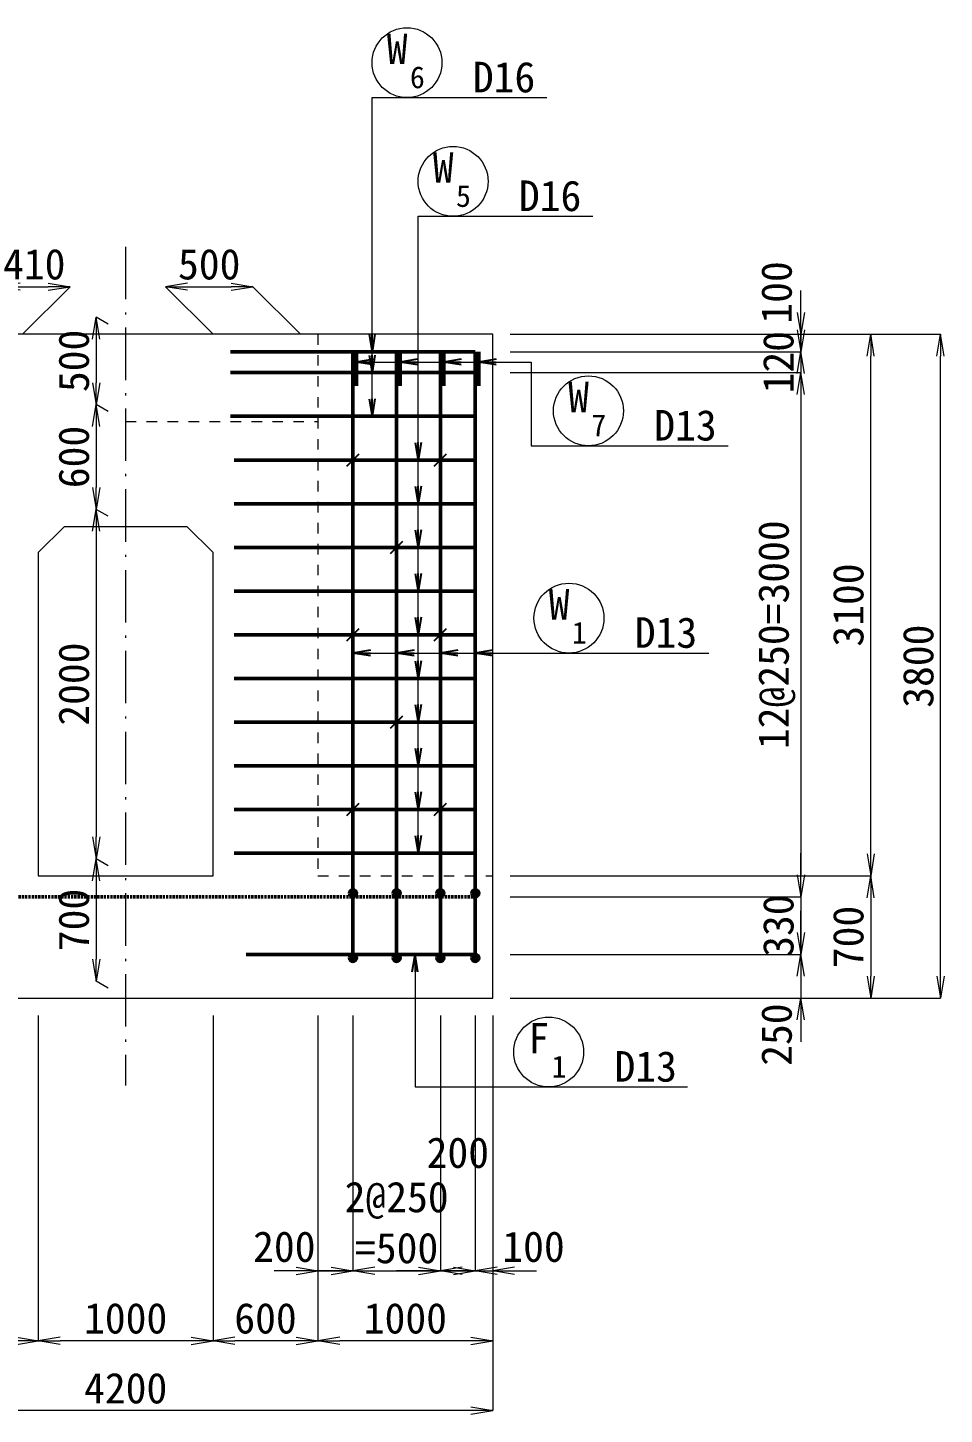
# Model space of a CAD drawing. Header units: millimetres. Extents: x 169470 to 758170, y -17820 to 11880.
# Drawn here: x 607255 to 612497, y -1757 to 6179 of the extents above; entities that cross this region are included whole.
import ezdxf
from ezdxf.enums import TextEntityAlignment as Align

# ---------------------------------------------------------------- set-up
doc = ezdxf.new("R2010")
doc.units = ezdxf.units.MM
doc.header["$LTSCALE"] = 50
doc.header["$PDSIZE"] = 300
for name, pattern in [('DASHED2', [0.375, 0.25, -0.125]), ('SXF_一点短鎖線', [9.25, 6, -1.5, 0.25, -1.5]), ('SXF_跳び破線', [12, 6, -6])]:
    doc.linetypes.add(name, pattern=pattern)
doc.layers.get('Defpoints').update_dxf_attribs({"color": 151})
for name, color, linetype, lineweight in [('D-BGD', 7, 'Continuous', 13), ('D-BMK', 2, 'SXF_一点短鎖線', 13), ('D-STR', 1, 'Continuous', 50), ('D-STR-DIM', 7, 'Continuous', 13), ('D-STR-HTXT', 7, 'Continuous', 13), ('D-STR-STR2', 6, 'Continuous', 25), ('D-STR-STR3', 4, 'Continuous', 25), ('D-STR-TXT', 7, 'Continuous', 13)]:
    doc.layers.add(name, color=color, linetype=linetype, lineweight=lineweight)
doc.styles.add('MS ゴシック', font='MS Gothic.ttf')
doc.styles.add('YOKO_GOTHIC', font='MS Gothic.ttf')
doc.dimstyles.new('DIM-50', dxfattribs={"dimscale": 50, "dimtxt": 3.5, "dimasz": 2.5, "dimexe": 0, "dimexo": 2, "dimgap": 0.8, "dimtad": 1, "dimdec": 0, "dimzin": 1, "dimdsep": 46, "dimtxsty": 'MS ゴシック', "dimblk": 'OPEN', "dimcen": 0.1, "dimclrd": 256, "dimclre": 256, "dimclrt": 256, "dimaunit": 1, "dimadec": 3, "dimazin": 0, "dimtfac": 1, "dimtdec": 0, "dimtix": 1, "dimtmove": 2, "dimatfit": 3, "dimldrblk": 'OPEN', "dimfxl": 1, "dimlwd": -1, "dimlwe": -1, "dimarcsym": 2})
doc.dimstyles.new('S50', dxfattribs={"dimscale": 50, "dimtxt": 3.5, "dimasz": 2, "dimexe": 1, "dimexo": 1, "dimgap": 1, "dimtad": 1, "dimdec": 0, "dimzin": 1, "dimdsep": 46, "dimtxsty": 'YOKO_GOTHIC', "dimblk": 'OPEN', "dimcen": 0, "dimclrd": 256, "dimclre": 256, "dimclrt": 256, "dimaunit": 1, "dimadec": 3, "dimazin": 0, "dimtfac": 1, "dimtdec": 0, "dimtix": 1, "dimtmove": 2, "dimatfit": 3, "dimldrblk": 'OPEN', "dimfxl": 1, "dimlwd": -1, "dimlwe": -1, "dimarcsym": 0})

# ---------------------------------------------------------------- blocks, each defined once
blk = doc.blocks.new('B')
at = {"layer": 'D-STR-STR2', "lineweight": 50}
for radius in [20, 10]:
    blk.add_circle((5866.7, 22812.3), radius, dxfattribs=at)
blk = doc.blocks.new('_Open')
at = {"color": 0, "linetype": 'ByBlock', "lineweight": -2}
for p, q in [((-1, 0.167), (0, 0)), ((-1, -0.167), (0, 0)), ((0, 0), (-1, 0))]:
    blk.add_line(p, q, dxfattribs=at)
blk = doc.blocks.new('*D250')
at = {"layer": 'D-STR-DIM', "ltscale": 1500, "transparency": 16777216}
for p, q in [((611676.6, 4549.4), (611676.6, 4674.4)), ((610015.1, 4424.4), (611676.6, 4424.4)), ((611676.6, 4424.4), (611676.6, 4324.4)), ((610015.1, 4324.4), (611676.6, 4324.4)), ((611676.6, 4199.4), (611676.6, 4074.4))]:
    blk.add_line(p, q, dxfattribs=at)
at = {"layer": 'Defpoints', "color": 0, "ltscale": 1500, "transparency": 16777216}
for p in [(609915.1, 4424.4), (609915.1, 4324.4), (611676.6, 4324.4)]:
    blk.add_point(p, dxfattribs=at)
at = {"layer": 'D-STR-DIM', "ltscale": 1500, "transparency": 16777216, "xscale": 125, "yscale": 125, "zscale": 125}
for p, rotation in [((611676.6, 4424.4), 270), ((611676.6, 4324.4), 90)]:
    blk.add_blockref('_Open', p, dxfattribs=dict(at, rotation=rotation))
at = {"layer": 'D-STR-DIM', "ltscale": 1500, "transparency": 16777216, "insert": (611539.1, 4663.5), "char_height": 175, "attachment_point": 5, "rotation": 90, "style": 'MS ゴシック'}
blk.add_mtext('100', dxfattribs=at)
blk = doc.blocks.new('*D251')
at = {"layer": 'D-STR-DIM', "ltscale": 1500, "transparency": 16777216}
for p, q in [((611676.6, 4449.4), (611676.6, 4574.4)), ((610015.1, 4324.4), (611676.6, 4324.4)), ((611676.6, 4324.4), (611676.6, 4204.4)), ((610015.1, 4204.4), (611676.6, 4204.4)), ((611676.6, 4079.4), (611676.6, 3954.4))]:
    blk.add_line(p, q, dxfattribs=at)
at = {"layer": 'Defpoints', "color": 0, "ltscale": 1500, "transparency": 16777216}
for p in [(609915.1, 4324.4), (609915.1, 4204.4), (611676.6, 4204.4)]:
    blk.add_point(p, dxfattribs=at)
at = {"layer": 'D-STR-DIM', "ltscale": 1500, "transparency": 16777216, "xscale": 125, "yscale": 125, "zscale": 125}
for p, rotation in [((611676.6, 4324.4), 270), ((611676.6, 4204.4), 90)]:
    blk.add_blockref('_Open', p, dxfattribs=dict(at, rotation=rotation))
at = {"layer": 'D-STR-DIM', "ltscale": 1500, "transparency": 16777216, "insert": (611549.1, 4264.4), "char_height": 175, "attachment_point": 5, "rotation": 90, "style": 'MS ゴシック'}
blk.add_mtext('120', dxfattribs=at)
blk = doc.blocks.new('*D252')
at = {"layer": 'D-STR-DIM', "ltscale": 1500, "transparency": 16777216}
for p, q in [((610015.1, 4204.4), (611676.6, 4204.4)), ((611676.6, 4079.4), (611676.6, 1329.4)), ((610015.1, 1204.4), (611676.6, 1204.4))]:
    blk.add_line(p, q, dxfattribs=at)
at = {"layer": 'Defpoints', "color": 0, "ltscale": 1500, "transparency": 16777216}
for p in [(609915.1, 4204.4), (609915.1, 1204.4), (611676.6, 1204.4)]:
    blk.add_point(p, dxfattribs=at)
at = {"layer": 'D-STR-DIM', "ltscale": 1500, "transparency": 16777216, "xscale": 125, "yscale": 125, "zscale": 125}
for p, rotation in [((611676.6, 4204.4), 90), ((611676.6, 1204.4), 270)]:
    blk.add_blockref('_Open', p, dxfattribs=dict(at, rotation=rotation))
at = {"layer": 'D-STR-DIM', "ltscale": 1500, "transparency": 16777216, "insert": (611539.8, 2704.4), "char_height": 175, "attachment_point": 5, "rotation": 90, "style": 'MS ゴシック'}
blk.add_mtext('12@250=3000', dxfattribs=at)
blk = doc.blocks.new('*D253')
at = {"layer": 'D-STR-DIM', "ltscale": 1500, "transparency": 16777216}
for p, q in [((611676.6, 1329.4), (611676.6, 1454.4)), ((610015.1, 1204.4), (611676.6, 1204.4)), ((611676.6, 1204.4), (611676.6, 874.4)), ((610015.1, 874.4), (611676.6, 874.4)), ((611676.6, 749.4), (611676.6, 624.4))]:
    blk.add_line(p, q, dxfattribs=at)
at = {"layer": 'Defpoints', "color": 0, "ltscale": 1500, "transparency": 16777216}
for p in [(609915.1, 1204.4), (609915.1, 874.4), (611676.6, 874.4)]:
    blk.add_point(p, dxfattribs=at)
at = {"layer": 'D-STR-DIM', "ltscale": 1500, "transparency": 16777216, "xscale": 125, "yscale": 125, "zscale": 125}
for p, rotation in [((611676.6, 1204.4), 270), ((611676.6, 874.4), 90)]:
    blk.add_blockref('_Open', p, dxfattribs=dict(at, rotation=rotation))
at = {"layer": 'D-STR-DIM', "ltscale": 1500, "transparency": 16777216, "insert": (611549.1, 1039.4), "char_height": 175, "attachment_point": 5, "rotation": 90, "style": 'MS ゴシック'}
blk.add_mtext('330', dxfattribs=at)
blk = doc.blocks.new('*D254')
at = {"layer": 'D-STR-DIM', "ltscale": 1500, "transparency": 16777216}
for p, q in [((611676.6, 999.4), (611676.6, 1124.4)), ((610015.1, 874.4), (611676.6, 874.4)), ((611676.6, 874.4), (611676.6, 624.4)), ((610015.1, 624.4), (611676.6, 624.4)), ((611676.6, 499.4), (611676.6, 374.4))]:
    blk.add_line(p, q, dxfattribs=at)
at = {"layer": 'Defpoints', "color": 0, "ltscale": 1500, "transparency": 16777216}
for p in [(609915.1, 874.4), (609915.1, 624.4), (611676.6, 624.4)]:
    blk.add_point(p, dxfattribs=at)
at = {"layer": 'D-STR-DIM', "ltscale": 1500, "transparency": 16777216, "xscale": 125, "yscale": 125, "zscale": 125}
for p, rotation in [((611676.6, 874.4), 270), ((611676.6, 624.4), 90)]:
    blk.add_blockref('_Open', p, dxfattribs=dict(at, rotation=rotation))
at = {"layer": 'D-STR-DIM', "ltscale": 1500, "transparency": 16777216, "insert": (611539.1, 415.5), "char_height": 175, "attachment_point": 5, "rotation": 90, "style": 'MS ゴシック'}
blk.add_mtext('250', dxfattribs=at)
blk = doc.blocks.new('*D255')
at = {"layer": 'D-STR-DIM', "ltscale": 1500, "transparency": 16777216}
for p, q in [((610015.1, 4424.4), (612076.6, 4424.4)), ((612076.6, 1449.4), (612076.6, 4299.4)), ((610015.1, 1324.4), (612076.6, 1324.4))]:
    blk.add_line(p, q, dxfattribs=at)
at = {"layer": 'Defpoints', "color": 0, "ltscale": 1500, "transparency": 16777216}
for p in [(609915.1, 4424.4), (612076.6, 4424.4), (609915.1, 1324.4)]:
    blk.add_point(p, dxfattribs=at)
at = {"layer": 'D-STR-DIM', "ltscale": 1500, "transparency": 16777216, "xscale": 125, "yscale": 125, "zscale": 125}
for p, rotation in [((612076.6, 4424.4), 90), ((612076.6, 1324.4), 270)]:
    blk.add_blockref('_Open', p, dxfattribs=dict(at, rotation=rotation))
at = {"layer": 'D-STR-DIM', "ltscale": 1500, "transparency": 16777216, "insert": (611949.1, 2874.4), "char_height": 175, "attachment_point": 5, "rotation": 90, "style": 'MS ゴシック'}
blk.add_mtext('3100', dxfattribs=at)
blk = doc.blocks.new('*D256')
at = {"layer": 'D-STR-DIM', "ltscale": 1500, "transparency": 16777216}
for p, q in [((610015.1, 1324.4), (612076.6, 1324.4)), ((612076.6, 1199.4), (612076.6, 749.4)), ((610015.1, 624.4), (612076.6, 624.4))]:
    blk.add_line(p, q, dxfattribs=at)
at = {"layer": 'Defpoints', "color": 0, "ltscale": 1500, "transparency": 16777216}
for p in [(609915.1, 1324.4), (609915.1, 624.4), (612076.6, 624.4)]:
    blk.add_point(p, dxfattribs=at)
at = {"layer": 'D-STR-DIM', "ltscale": 1500, "transparency": 16777216, "xscale": 125, "yscale": 125, "zscale": 125}
for p, rotation in [((612076.6, 1324.4), 90), ((612076.6, 624.4), 270)]:
    blk.add_blockref('_Open', p, dxfattribs=dict(at, rotation=rotation))
at = {"layer": 'D-STR-DIM', "ltscale": 1500, "transparency": 16777216, "insert": (611949.1, 974.4), "char_height": 175, "attachment_point": 5, "rotation": 90, "style": 'MS ゴシック'}
blk.add_mtext('700', dxfattribs=at)
blk = doc.blocks.new('*D257')
at = {"layer": 'D-STR-DIM', "ltscale": 1500, "transparency": 16777216}
for p, q in [((610015.1, 4424.4), (612476.6, 4424.4)), ((612476.6, 749.4), (612476.6, 4299.4)), ((610015.1, 624.4), (612476.6, 624.4))]:
    blk.add_line(p, q, dxfattribs=at)
at = {"layer": 'Defpoints', "color": 0, "ltscale": 1500, "transparency": 16777216}
for p in [(609915.1, 4424.4), (612476.6, 4424.4), (609915.1, 624.4)]:
    blk.add_point(p, dxfattribs=at)
at = {"layer": 'D-STR-DIM', "ltscale": 1500, "transparency": 16777216, "xscale": 125, "yscale": 125, "zscale": 125}
for p, rotation in [((612476.6, 4424.4), 90), ((612476.6, 624.4), 270)]:
    blk.add_blockref('_Open', p, dxfattribs=dict(at, rotation=rotation))
at = {"layer": 'D-STR-DIM', "ltscale": 1500, "transparency": 16777216, "insert": (612349.1, 2524.4), "char_height": 175, "attachment_point": 5, "rotation": 90, "style": 'MS ゴシック'}
blk.add_mtext('3800', dxfattribs=at)
blk = doc.blocks.new('*D262')
at = {"layer": 'D-STR-DIM', "ltscale": 1500, "transparency": 16777216}
for p, q in [((608915.1, 524.4), (608915.1, -936.6)), ((609115.1, 524.4), (609115.1, -936.6)), ((608790.1, -936.6), (608665.1, -936.6)), ((608915.1, -936.6), (609115.1, -936.6)), ((609240.1, -936.6), (609365.1, -936.6))]:
    blk.add_line(p, q, dxfattribs=at)
at = {"layer": 'Defpoints', "color": 0, "ltscale": 1500, "transparency": 16777216}
for p in [(608915.1, 624.4), (609115.1, 624.4), (609115.1, -936.6)]:
    blk.add_point(p, dxfattribs=at)
at = {"layer": 'D-STR-DIM', "ltscale": 1500, "transparency": 16777216, "xscale": 125, "yscale": 125, "zscale": 125}
blk.add_blockref('_Open', (608915.1, -936.6), dxfattribs=at)
at = {"layer": 'D-STR-DIM', "ltscale": 1500, "transparency": 16777216, "xscale": 125, "yscale": 125, "zscale": 125, "rotation": 180}
blk.add_blockref('_Open', (609115.1, -936.6), dxfattribs=at)
at = {"layer": 'D-STR-DIM', "ltscale": 1500, "transparency": 16777216, "insert": (608722.6, -799.1), "char_height": 175, "attachment_point": 5, "style": 'MS ゴシック'}
blk.add_mtext('200', dxfattribs=at)
blk = doc.blocks.new('*D263')
at = {"layer": 'D-STR-DIM', "ltscale": 1500, "transparency": 16777216}
for p, q in [((609115.1, 524.4), (609115.1, -936.6)), ((609615.1, 524.4), (609615.1, -936.6)), ((608990.1, -936.6), (608865.1, -936.6)), ((609115.1, -936.6), (609615.1, -936.6)), ((609740.1, -936.6), (609865.1, -936.6))]:
    blk.add_line(p, q, dxfattribs=at)
at = {"layer": 'Defpoints', "color": 0, "ltscale": 1500, "transparency": 16777216}
for p in [(609115.1, 624.4), (609615.1, 624.4), (609615.1, -936.6)]:
    blk.add_point(p, dxfattribs=at)
at = {"layer": 'D-STR-DIM', "ltscale": 1500, "transparency": 16777216, "xscale": 125, "yscale": 125, "zscale": 125}
blk.add_blockref('_Open', (609115.1, -936.6), dxfattribs=at)
at = {"layer": 'D-STR-DIM', "ltscale": 1500, "transparency": 16777216, "xscale": 125, "yscale": 125, "zscale": 125, "rotation": 180}
blk.add_blockref('_Open', (609615.1, -936.6), dxfattribs=at)
at = {"layer": 'D-STR-DIM', "ltscale": 1500, "transparency": 16777216, "insert": (609365.1, -661), "char_height": 175, "attachment_point": 5, "style": 'MS ゴシック'}
blk.add_mtext('2@250\\P=500', dxfattribs=at)
blk = doc.blocks.new('*D264')
at = {"layer": 'D-STR-DIM', "ltscale": 1500, "transparency": 16777216}
for p, q in [((609615.1, 524.4), (609615.1, -936.6)), ((609815.1, 524.4), (609815.1, -936.6)), ((609490.1, -936.6), (609365.1, -936.6)), ((609615.1, -936.6), (609815.1, -936.6)), ((609940.1, -936.6), (610065.1, -936.6))]:
    blk.add_line(p, q, dxfattribs=at)
at = {"layer": 'Defpoints', "color": 0, "ltscale": 1500, "transparency": 16777216}
for p in [(609615.1, 624.4), (609815.1, 624.4), (609815.1, -936.6)]:
    blk.add_point(p, dxfattribs=at)
at = {"layer": 'D-STR-DIM', "ltscale": 1500, "transparency": 16777216, "xscale": 125, "yscale": 125, "zscale": 125}
blk.add_blockref('_Open', (609615.1, -936.6), dxfattribs=at)
at = {"layer": 'D-STR-DIM', "ltscale": 1500, "transparency": 16777216, "xscale": 125, "yscale": 125, "zscale": 125, "rotation": 180}
blk.add_blockref('_Open', (609815.1, -936.6), dxfattribs=at)
at = {"layer": 'D-STR-DIM', "ltscale": 1500, "transparency": 16777216, "insert": (609715.1, -261.1), "char_height": 175, "attachment_point": 5, "style": 'MS ゴシック'}
blk.add_mtext('200', dxfattribs=at)
blk = doc.blocks.new('*D1807')
at = {"layer": 'D-STR-DIM', "ltscale": 1500, "transparency": 16777216}
for p, q in [((609815.1, 524.4), (609815.1, -936.6)), ((609915.1, 524.4), (609915.1, -936.6)), ((609690.1, -936.6), (609565.1, -936.6)), ((609815.1, -936.6), (609915.1, -936.6)), ((610040.1, -936.6), (610165.1, -936.6))]:
    blk.add_line(p, q, dxfattribs=at)
at = {"layer": 'Defpoints', "color": 0, "ltscale": 1500, "transparency": 16777216}
for p in [(609815.1, 624.4), (609915.1, 624.4), (609915.1, -936.6)]:
    blk.add_point(p, dxfattribs=at)
at = {"layer": 'D-STR-DIM', "ltscale": 1500, "transparency": 16777216, "xscale": 125, "yscale": 125, "zscale": 125}
blk.add_blockref('_Open', (609815.1, -936.6), dxfattribs=at)
at = {"layer": 'D-STR-DIM', "ltscale": 1500, "transparency": 16777216, "xscale": 125, "yscale": 125, "zscale": 125, "rotation": 180}
blk.add_blockref('_Open', (609915.1, -936.6), dxfattribs=at)
at = {"layer": 'D-STR-DIM', "ltscale": 1500, "transparency": 16777216, "insert": (610148.1, -799.1), "char_height": 175, "attachment_point": 5, "style": 'MS ゴシック'}
blk.add_mtext('100', dxfattribs=at)
blk = doc.blocks.new('*D265')
at = {"layer": 'D-STR-DIM', "ltscale": 1500, "transparency": 16777216}
for p, q in [((608915.1, 524.4), (608915.1, -1336.6)), ((609915.1, 524.4), (609915.1, -1336.6)), ((609790.1, -1336.6), (609040.1, -1336.6))]:
    blk.add_line(p, q, dxfattribs=at)
at = {"layer": 'Defpoints', "color": 0, "ltscale": 1500, "transparency": 16777216}
for p in [(608915.1, 624.4), (609915.1, 624.4), (608915.1, -1336.6)]:
    blk.add_point(p, dxfattribs=at)
at = {"layer": 'D-STR-DIM', "ltscale": 1500, "transparency": 16777216, "xscale": 125, "yscale": 125, "zscale": 125, "rotation": 180}
blk.add_blockref('_Open', (608915.1, -1336.6), dxfattribs=at)
at = {"layer": 'D-STR-DIM', "ltscale": 1500, "transparency": 16777216, "xscale": 125, "yscale": 125, "zscale": 125}
blk.add_blockref('_Open', (609915.1, -1336.6), dxfattribs=at)
at = {"layer": 'D-STR-DIM', "ltscale": 1500, "transparency": 16777216, "insert": (609415.1, -1209.1), "char_height": 175, "attachment_point": 5, "style": 'MS ゴシック'}
blk.add_mtext('1000', dxfattribs=at)
blk = doc.blocks.new('*D266')
at = {"layer": 'D-STR-DIM', "ltscale": 1500, "transparency": 16777216}
for p, q in [((605715.1, 524.4), (605715.1, -1736.6)), ((609915.1, 524.4), (609915.1, -1736.6)), ((609790.1, -1736.6), (605840.1, -1736.6))]:
    blk.add_line(p, q, dxfattribs=at)
at = {"layer": 'Defpoints', "color": 0, "ltscale": 1500, "transparency": 16777216}
for p in [(605715.1, 624.4), (609915.1, 624.4), (605715.1, -1736.6)]:
    blk.add_point(p, dxfattribs=at)
at = {"layer": 'D-STR-DIM', "ltscale": 1500, "transparency": 16777216, "xscale": 125, "yscale": 125, "zscale": 125, "rotation": 180}
blk.add_blockref('_Open', (605715.1, -1736.6), dxfattribs=at)
at = {"layer": 'D-STR-DIM', "ltscale": 1500, "transparency": 16777216, "xscale": 125, "yscale": 125, "zscale": 125}
blk.add_blockref('_Open', (609915.1, -1736.6), dxfattribs=at)
at = {"layer": 'D-STR-DIM', "ltscale": 1500, "transparency": 16777216, "insert": (607815.1, -1609.1), "char_height": 175, "attachment_point": 5, "style": 'MS ゴシック'}
blk.add_mtext('4200', dxfattribs=at)
blk = doc.blocks.new('*D267')
at = {"layer": 'D-STR-DIM', "ltscale": 1500, "transparency": 16777216}
for p, q in [((608315.1, 524.4), (608315.1, -1336.6)), ((608915.1, 524.4), (608915.1, -1336.6)), ((608790.1, -1336.6), (608440.1, -1336.6))]:
    blk.add_line(p, q, dxfattribs=at)
at = {"layer": 'Defpoints', "color": 0, "ltscale": 1500, "transparency": 16777216}
for p in [(608315.1, 624.4), (608915.1, 624.4), (608315.1, -1336.6)]:
    blk.add_point(p, dxfattribs=at)
at = {"layer": 'D-STR-DIM', "ltscale": 1500, "transparency": 16777216, "xscale": 125, "yscale": 125, "zscale": 125, "rotation": 180}
blk.add_blockref('_Open', (608315.1, -1336.6), dxfattribs=at)
at = {"layer": 'D-STR-DIM', "ltscale": 1500, "transparency": 16777216, "xscale": 125, "yscale": 125, "zscale": 125}
blk.add_blockref('_Open', (608915.1, -1336.6), dxfattribs=at)
at = {"layer": 'D-STR-DIM', "ltscale": 1500, "transparency": 16777216, "insert": (608615.1, -1209.1), "char_height": 175, "attachment_point": 5, "style": 'MS ゴシック'}
blk.add_mtext('600', dxfattribs=at)
blk = doc.blocks.new('*D268')
at = {"layer": 'D-STR-DIM', "ltscale": 1500, "transparency": 16777216}
for p, q in [((607315.1, 524.4), (607315.1, -1336.6)), ((608315.1, 524.4), (608315.1, -1336.6)), ((608190.1, -1336.6), (607440.1, -1336.6))]:
    blk.add_line(p, q, dxfattribs=at)
at = {"layer": 'Defpoints', "color": 0, "ltscale": 1500, "transparency": 16777216}
for p in [(607315.1, 624.4), (608315.1, 624.4), (607315.1, -1336.6)]:
    blk.add_point(p, dxfattribs=at)
at = {"layer": 'D-STR-DIM', "ltscale": 1500, "transparency": 16777216, "xscale": 125, "yscale": 125, "zscale": 125, "rotation": 180}
blk.add_blockref('_Open', (607315.1, -1336.6), dxfattribs=at)
at = {"layer": 'D-STR-DIM', "ltscale": 1500, "transparency": 16777216, "xscale": 125, "yscale": 125, "zscale": 125}
blk.add_blockref('_Open', (608315.1, -1336.6), dxfattribs=at)
at = {"layer": 'D-STR-DIM', "ltscale": 1500, "transparency": 16777216, "insert": (607815.1, -1209.1), "char_height": 175, "attachment_point": 5, "style": 'MS ゴシック'}
blk.add_mtext('1000', dxfattribs=at)
blk = doc.blocks.new('*D269')
at = {"layer": 'D-STR-DIM', "ltscale": 1500, "transparency": 16777216}
for p, q in [((606715.1, 524.4), (606715.1, -1336.6)), ((607315.1, 524.4), (607315.1, -1336.6)), ((607190.1, -1336.6), (606840.1, -1336.6))]:
    blk.add_line(p, q, dxfattribs=at)
at = {"layer": 'Defpoints', "color": 0, "ltscale": 1500, "transparency": 16777216}
for p in [(606715.1, 624.4), (607315.1, 624.4), (606715.1, -1336.6)]:
    blk.add_point(p, dxfattribs=at)
at = {"layer": 'D-STR-DIM', "ltscale": 1500, "transparency": 16777216, "xscale": 125, "yscale": 125, "zscale": 125, "rotation": 180}
blk.add_blockref('_Open', (606715.1, -1336.6), dxfattribs=at)
at = {"layer": 'D-STR-DIM', "ltscale": 1500, "transparency": 16777216, "xscale": 125, "yscale": 125, "zscale": 125}
blk.add_blockref('_Open', (607315.1, -1336.6), dxfattribs=at)
at = {"layer": 'D-STR-DIM', "ltscale": 1500, "transparency": 16777216, "insert": (607015.1, -1209.1), "char_height": 175, "attachment_point": 5, "style": 'MS ゴシック'}
blk.add_mtext('600', dxfattribs=at)
blk = doc.blocks.new('*D271')
at = {"layer": 'D-STR-DIM', "ltscale": 1500, "transparency": 16777216}
for p, q in [((608315.1, 4424.4), (608043, 4696.5)), ((608168, 4696.5), (608418, 4696.5)), ((608815.1, 4424.4), (608543, 4696.5))]:
    blk.add_line(p, q, dxfattribs=at)
at = {"layer": 'Defpoints', "color": 0, "ltscale": 1500, "transparency": 16777216}
for p in [(608543, 4696.5), (608415.1, 4324.4), (608915.1, 4324.4)]:
    blk.add_point(p, dxfattribs=at)
at = {"layer": 'D-STR-DIM', "ltscale": 1500, "transparency": 16777216, "xscale": 125, "yscale": 125, "zscale": 125, "rotation": 180}
blk.add_blockref('_Open', (608043, 4696.5), dxfattribs=at)
at = {"layer": 'D-STR-DIM', "ltscale": 1500, "transparency": 16777216, "xscale": 125, "yscale": 125, "zscale": 125}
blk.add_blockref('_Open', (608543, 4696.5), dxfattribs=at)
at = {"layer": 'D-STR-DIM', "ltscale": 1500, "transparency": 16777216, "insert": (608293, 4824), "char_height": 175, "attachment_point": 5, "style": 'MS ゴシック'}
blk.add_mtext('500', dxfattribs=at)
blk = doc.blocks.new('*D272')
at = {"layer": 'D-STR-DIM', "ltscale": 1500, "transparency": 16777216}
for p, q in [((606815.1, 4424.4), (607087.2, 4696.5)), ((607212.2, 4696.5), (607372.2, 4696.5)), ((607225.1, 4424.4), (607497.2, 4696.5))]:
    blk.add_line(p, q, dxfattribs=at)
at = {"layer": 'Defpoints', "color": 0, "ltscale": 1500, "transparency": 16777216}
for p in [(607497.2, 4696.5), (606715.1, 4324.4), (607125.1, 4324.4)]:
    blk.add_point(p, dxfattribs=at)
at = {"layer": 'D-STR-DIM', "ltscale": 1500, "transparency": 16777216, "xscale": 125, "yscale": 125, "zscale": 125, "rotation": 180}
blk.add_blockref('_Open', (607087.2, 4696.5), dxfattribs=at)
at = {"layer": 'D-STR-DIM', "ltscale": 1500, "transparency": 16777216, "xscale": 125, "yscale": 125, "zscale": 125}
blk.add_blockref('_Open', (607497.2, 4696.5), dxfattribs=at)
at = {"layer": 'D-STR-DIM', "ltscale": 1500, "transparency": 16777216, "insert": (607292.2, 4824), "char_height": 175, "attachment_point": 5, "style": 'MS ゴシック'}
blk.add_mtext('410', dxfattribs=at)
blk = doc.blocks.new('*D1808')
at = {"layer": 'D-STR-DIM', "ltscale": 1500, "transparency": 16777216}
for p, q in [((607715.1, 4482.2), (607646.6, 4521.7)), ((607646.6, 4396.7), (607646.6, 4146.7)), ((607715.1, 3982.2), (607646.6, 4021.7))]:
    blk.add_line(p, q, dxfattribs=at)
at = {"layer": 'Defpoints', "color": 0, "ltscale": 1500, "transparency": 16777216}
for p in [(607815.1, 4424.4), (607646.6, 4021.7), (607815.1, 3924.4)]:
    blk.add_point(p, dxfattribs=at)
at = {"layer": 'D-STR-DIM', "ltscale": 1500, "transparency": 16777216, "xscale": 125, "yscale": 125, "zscale": 125}
for p, rotation in [((607646.6, 4521.7), 90), ((607646.6, 4021.7), 270)]:
    blk.add_blockref('_Open', p, dxfattribs=dict(at, rotation=rotation))
at = {"layer": 'D-STR-DIM', "ltscale": 1500, "transparency": 16777216, "insert": (607519.1, 4271.7), "char_height": 175, "attachment_point": 5, "rotation": 90, "style": 'MS ゴシック'}
blk.add_mtext('500', dxfattribs=at)
blk = doc.blocks.new('*D1809')
at = {"layer": 'D-STR-DIM', "ltscale": 1500, "transparency": 16777216}
for p, q in [((607715.1, 3982.2), (607646.6, 4021.7)), ((607646.6, 3896.7), (607646.6, 3546.7)), ((607715.1, 3382.2), (607646.6, 3421.7))]:
    blk.add_line(p, q, dxfattribs=at)
at = {"layer": 'Defpoints', "color": 0, "ltscale": 1500, "transparency": 16777216}
for p in [(607815.1, 3924.4), (607646.6, 3421.7), (607815.1, 3324.4)]:
    blk.add_point(p, dxfattribs=at)
at = {"layer": 'D-STR-DIM', "ltscale": 1500, "transparency": 16777216, "xscale": 125, "yscale": 125, "zscale": 125}
for p, rotation in [((607646.6, 4021.7), 90), ((607646.6, 3421.7), 270)]:
    blk.add_blockref('_Open', p, dxfattribs=dict(at, rotation=rotation))
at = {"layer": 'D-STR-DIM', "ltscale": 1500, "transparency": 16777216, "insert": (607519.1, 3721.7), "char_height": 175, "attachment_point": 5, "rotation": 90, "style": 'MS ゴシック'}
blk.add_mtext('600', dxfattribs=at)
blk = doc.blocks.new('*D1810')
at = {"layer": 'D-STR-DIM', "ltscale": 1500, "transparency": 16777216}
for p, q in [((607715.1, 3382.2), (607646.6, 3421.7)), ((607646.6, 3296.7), (607646.6, 1546.7)), ((607715.1, 1382.2), (607646.6, 1421.7))]:
    blk.add_line(p, q, dxfattribs=at)
at = {"layer": 'Defpoints', "color": 0, "ltscale": 1500, "transparency": 16777216}
for p in [(607815.1, 3324.4), (607646.6, 1421.7), (607815.1, 1324.4)]:
    blk.add_point(p, dxfattribs=at)
at = {"layer": 'D-STR-DIM', "ltscale": 1500, "transparency": 16777216, "xscale": 125, "yscale": 125, "zscale": 125}
for p, rotation in [((607646.6, 3421.7), 90), ((607646.6, 1421.7), 270)]:
    blk.add_blockref('_Open', p, dxfattribs=dict(at, rotation=rotation))
at = {"layer": 'D-STR-DIM', "ltscale": 1500, "transparency": 16777216, "insert": (607519.1, 2421.7), "char_height": 175, "attachment_point": 5, "rotation": 90, "style": 'MS ゴシック'}
blk.add_mtext('2000', dxfattribs=at)
blk = doc.blocks.new('*D1811')
at = {"layer": 'D-STR-DIM', "ltscale": 1500, "transparency": 16777216}
for p, q in [((607715.1, 1382.2), (607646.6, 1421.7)), ((607646.6, 1296.7), (607646.6, 846.7)), ((607715.1, 682.2), (607646.6, 721.7))]:
    blk.add_line(p, q, dxfattribs=at)
at = {"layer": 'Defpoints', "color": 0, "ltscale": 1500, "transparency": 16777216}
for p in [(607815.1, 1324.4), (607646.6, 721.7), (607815.1, 624.4)]:
    blk.add_point(p, dxfattribs=at)
at = {"layer": 'D-STR-DIM', "ltscale": 1500, "transparency": 16777216, "xscale": 125, "yscale": 125, "zscale": 125}
for p, rotation in [((607646.6, 1421.7), 90), ((607646.6, 721.7), 270)]:
    blk.add_blockref('_Open', p, dxfattribs=dict(at, rotation=rotation))
at = {"layer": 'D-STR-DIM', "ltscale": 1500, "transparency": 16777216, "insert": (607519.1, 1071.7), "char_height": 175, "attachment_point": 5, "rotation": 90, "style": 'MS ゴシック'}
blk.add_mtext('700', dxfattribs=at)

msp = doc.modelspace()

# ---------------------------------------------------------------- linework, layer by layer
at = {"layer": 'D-BGD'}
for p, q in [((609915.07, 4424.42), (605715.07, 4424.42)), ((609915.07, 624.42), (609915.07, 4424.42)), ((607465.07, 3324.42), (607315.07, 3174.42)), ((607465.07, 3324.42), (608165.07, 3324.42)), ((608165.07, 3324.42), (608315.07, 3174.42)), ((605715.07, 624.42), (609915.07, 624.42))]:
    msp.add_line(p, q, dxfattribs=at)
at = {"layer": 'D-BGD', "linetype": 'SXF_跳び破線', "ltscale": 0.2}
for p, q in [((608915.07, 4424.42), (608915.07, 1324.42)), ((607815.07, 3924.42), (608915.07, 3924.42)), ((608915.07, 1324.42), (609915.07, 1324.42))]:
    msp.add_line(p, q, dxfattribs=at)
at = {"layer": 'D-BGD'}
msp.add_lwpolyline([(607315.07, 3174.42), (607315.07, 1324.42), (608315.07, 1324.42), (608315.07, 3174.42)], dxfattribs=at)
at = {"layer": 'D-BMK'}
msp.add_line((607815.07, 4924.42), (607815.07, 124.42), dxfattribs=at)
at = {"layer": 'D-STR'}
for p, q in [((608415.07, 4324.42), (609815.07, 4324.42)), ((609115.07, 4324.42), (609115.07, 874.42)), ((609135.07, 4324.42), (609135.07, 4129.42)), ((609365.07, 4324.42), (609365.07, 874.42)), ((609385.07, 4324.42), (609385.07, 4129.42)), ((609615.07, 4324.42), (609615.07, 874.42)), ((609635.07, 4324.42), (609635.07, 4129.42)), ((609815.07, 4324.42), (609815.07, 874.42)), ((609835.07, 4324.42), (609835.07, 4129.42)), ((608415.07, 4204.42), (609815.07, 4204.42)), ((608415.07, 3954.42), (609815.07, 3954.42)), ((608435.07, 3704.42), (609815.07, 3704.42)), ((608435.07, 3454.42), (609815.07, 3454.42)), ((608435.07, 3204.42), (609815.07, 3204.42)), ((608435.07, 2954.42), (609815.07, 2954.42)), ((608435.07, 2704.42), (609815.07, 2704.42)), ((608435.07, 2454.42), (609815.07, 2454.42)), ((608435.07, 2204.42), (609815.07, 2204.42)), ((608435.07, 1954.42), (609815.07, 1954.42)), ((608435.07, 1704.42), (609815.07, 1704.42)), ((608435.07, 1454.42), (609815.07, 1454.42)), ((609815.07, 874.42), (608505.07, 874.42))]:
    msp.add_line(p, q, dxfattribs=at)
at = {"layer": 'D-STR', "linetype": 'DASHED2'}
msp.add_line((605815.07, 1204.42), (609815.07, 1204.42), dxfattribs=at)
at = {"layer": 'D-STR-HTXT'}
msp.add_line((610135.07, 3785.79), (611262.05, 3785.79), dxfattribs=at)
for centre in [(609424.35, 5978.62), (609687.95, 5299.24), (610462.05, 3985.79), (610350.78, 2799.42), (610234.68, 316.19)]:
    msp.add_circle(centre, 200, dxfattribs=at)
at = {"layer": 'D-STR-STR3'}
for p, q in [((609079.71, 3669.06), (609150.42, 3739.77)), ((609579.71, 3669.06), (609650.42, 3739.77)), ((609329.71, 3169.06), (609400.42, 3239.77)), ((609079.71, 2669.06), (609150.42, 2739.77)), ((609579.71, 2669.06), (609650.42, 2739.77)), ((609329.71, 2169.06), (609400.42, 2239.77)), ((609079.71, 1669.06), (609150.42, 1739.77)), ((609579.71, 1669.06), (609650.42, 1739.77))]:
    msp.add_line(p, q, dxfattribs=at)

# ---------------------------------------------------------------- block references
at = {"layer": 'D-STR-STR2', "xscale": -1}
for p in [(614981.72, -21587.85), (615231.72, -21587.85), (615481.72, -21587.85), (615681.72, -21587.85), (614981.72, -21957.85), (615231.72, -21957.85), (615481.72, -21957.85), (615681.72, -21957.85)]:
    msp.add_blockref('B', p, dxfattribs=at)

# ---------------------------------------------------------------- texts
at = {"layer": 'D-STR-TXT', "style": 'YOKO_GOTHIC'}
for s, height, p in [('W', 175, (609368.07, 5970.3)), ('6', 125, (609483.73, 5832.5)), ('W', 175, (609631.67, 5290.92)), ('5', 125, (609747.33, 5153.12)), ('W', 175, (610405.77, 3977.47)), ('7', 125, (610521.43, 3839.67)), ('W', 175, (610294.5, 2791.1)), ('1', 125, (610410.16, 2653.3)), ('F', 175, (610178.41, 307.87)), ('1', 125, (610294.07, 170.07))]:
    msp.add_text(s, height=height, dxfattribs=at).set_placement(p, align=Align.CENTER)
for s, p in [('D16', (609800.87, 5808.62)), ('D16', (610064.47, 5129.24)), ('D13', (610838.57, 3815.79)), ('D13', (610727.3, 2629.42)), ('D13', (610611.2, 146.19))]:
    msp.add_text(s, height=175, dxfattribs=at).set_placement(p)

# ---------------------------------------------------------------- dimensions: what is measured, and where the dimension line sits
at = {"layer": 'D-STR-DIM', "ltscale": 1500}
for base, p1, p2, picture, middle in [((607497.16, 4696.51), (606715.07, 4324.42), (607125.07, 4324.42), '*D272', (607292.16, 4824.01)), ((608542.98, 4696.51), (608415.07, 4324.42), (608915.07, 4324.42), '*D271', (608292.98, 4824.01)), ((605715.07, -1736.59), (609915.07, 624.42), (605715.07, 624.42), '*D266', (607815.07, -1609.09)), ((606715.07, -1336.59), (607315.07, 624.42), (606715.07, 624.42), '*D269', (607015.07, -1209.09)), ((607315.07, -1336.59), (608315.07, 624.42), (607315.07, 624.42), '*D268', (607815.07, -1209.09)), ((608315.07, -1336.59), (608915.07, 624.42), (608315.07, 624.42), '*D267', (608615.07, -1209.09)), ((608915.07, -1336.59), (609915.07, 624.42), (608915.07, 624.42), '*D265', (609415.07, -1209.09))]:
    dim = msp.add_linear_dim(base=base, p1=p1, p2=p2, dimstyle='DIM-50', dxfattribs=at)
    dim.commit()
    dim.dimension.update_dxf_attribs({"geometry": picture, "text_midpoint": middle})
for base, p1, p2, picture, middle in [((611676.6, 4324.42), (609915.07, 4424.42), (609915.07, 4324.42), '*D250', (611539.1, 4663.47)), ((611676.6, 624.42), (609915.07, 874.42), (609915.07, 624.42), '*D254', (611539.1, 415.46))]:
    dim = msp.add_linear_dim(base=base, p1=p1, p2=p2, angle=90, dimstyle='DIM-50', dxfattribs=at)
    dim.commit()
    dim.dimension.update_dxf_attribs({"geometry": picture, "text_midpoint": middle, "dimtype": 160})
for base, p1, p2, picture, middle in [((611676.6, 4204.42), (609915.07, 4324.42), (609915.07, 4204.42), '*D251', (611549.1, 4264.42)), ((607646.65, 4021.65), (607815.07, 4424.42), (607815.07, 3924.42), '*D1808', (607519.15, 4271.65)), ((612076.6, 4424.42), (609915.07, 1324.42), (609915.07, 4424.42), '*D255', (611949.1, 2874.42)), ((612476.6, 4424.42), (609915.07, 624.42), (609915.07, 4424.42), '*D257', (612349.1, 2524.42)), ((607646.65, 3421.65), (607815.07, 3924.42), (607815.07, 3324.42), '*D1809', (607519.15, 3721.65)), ((607646.65, 1421.65), (607815.07, 3324.42), (607815.07, 1324.42), '*D1810', (607519.15, 2421.65)), ((611676.6, 874.42), (609915.07, 1204.42), (609915.07, 874.42), '*D253', (611549.1, 1039.42)), ((607646.65, 721.65), (607815.07, 1324.42), (607815.07, 624.42), '*D1811', (607519.15, 1071.65)), ((612076.6, 624.42), (609915.07, 1324.42), (609915.07, 624.42), '*D256', (611949.1, 974.42))]:
    dim = msp.add_linear_dim(base=base, p1=p1, p2=p2, angle=90, dimstyle='DIM-50', dxfattribs=at)
    dim.commit()
    dim.dimension.update_dxf_attribs({"geometry": picture, "text_midpoint": middle})
dim = msp.add_linear_dim(base=(611676.6, 1204.42), p1=(609915.07, 4204.42), p2=(609915.07, 1204.42), angle=90, text='12@250=<>', dimstyle='DIM-50', dxfattribs=at)
dim.commit()
dim.dimension.update_dxf_attribs({"geometry": '*D252', "text_midpoint": (611539.77, 2704.42)})
for base, p1, p2, picture, middle in [((609115.07, -936.59), (608915.07, 624.42), (609115.07, 624.42), '*D262', (608722.61, -799.09)), ((609815.07, -936.59), (609615.07, 624.42), (609815.07, 624.42), '*D264', (609715.07, -261.11)), ((609915.07, -936.59), (609815.07, 624.42), (609915.07, 624.42), '*D1807', (610148.11, -799.09))]:
    dim = msp.add_linear_dim(base=base, p1=p1, p2=p2, dimstyle='DIM-50', dxfattribs=at)
    dim.commit()
    dim.dimension.update_dxf_attribs({"geometry": picture, "text_midpoint": middle, "dimtype": 160})
dim = msp.add_linear_dim(base=(609615.07, -936.59), p1=(609115.07, 624.42), p2=(609615.07, 624.42), text='2@250\\P=<>', dimstyle='DIM-50', dxfattribs=at)
dim.commit()
dim.dimension.update_dxf_attribs({"geometry": '*D263', "text_midpoint": (609365.07, -661.03)})

# ---------------------------------------------------------------- leaders
at = {"layer": 'D-STR-HTXT'}
for points in [[(609224.35, 3954.42), (609224.35, 5778.62), (610224.35, 5778.62)], [(609487.95, 1454.42), (609487.95, 5099.24), (610487.95, 5099.24)], [(609224.35, 4324.42), (609224.35, 4574.42)], [(609224.35, 4204.42), (609224.35, 4454.42)], [(609135.07, 4265.34), (610135.07, 4265.34), (610135.07, 3785.79)], [(609385.07, 4265.34), (609668.06, 4265.34)], [(609635.07, 4265.34), (609918.06, 4265.34)], [(609835.07, 4265.34), (610118.06, 4265.34)], [(609487.95, 3704.42), (609487.95, 3954.42)], [(609487.95, 3454.42), (609487.95, 3704.42)], [(609487.95, 3204.42), (609487.95, 3454.42)], [(609487.95, 2954.42), (609487.95, 3204.42)], [(609487.95, 2704.42), (609487.95, 2954.42)], [(609487.95, 2454.42), (609487.95, 2704.42)], [(609115.07, 2599.42), (611150.78, 2599.42)], [(609365.07, 2599.42), (609746.08, 2599.42)], [(609615.07, 2599.42), (610210.35, 2599.42)], [(609815.07, 2599.42), (610410.35, 2599.42)], [(609487.95, 2204.42), (609487.95, 2454.42)], [(609487.95, 1954.42), (609487.95, 2204.42)], [(609487.95, 1704.42), (609487.95, 1954.42)], [(609470.33, 874.42), (609470.33, 116.19), (611028.57, 116.19)]]:
    msp.add_leader(points, dimstyle='S50', dxfattribs=at)

doc.saveas('drawing.dxf')
